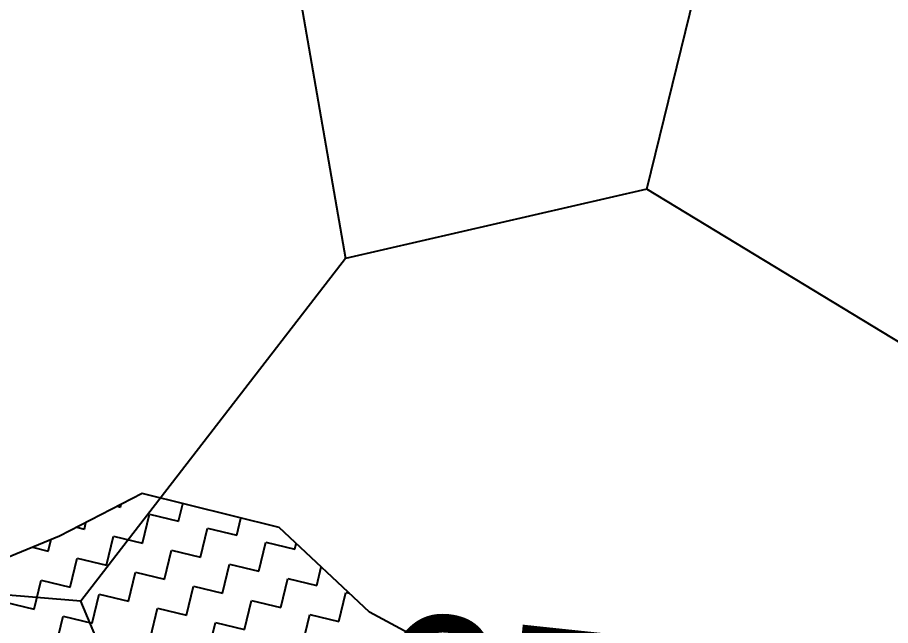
# Model space of a CAD drawing. Header units: metres. Extents: x 280481 to 282563, y 2046849 to 2049468.
# Drawn here: x 281763.6 to 281837.1, y 2048912 to 2048963.2 of the extents above; entities that cross this region are included whole.
import ezdxf
from ezdxf.enums import TextEntityAlignment as Align

# ---------------------------------------------------------------- set-up
doc = ezdxf.new("R2010")
doc.units = ezdxf.units.M
for name, color, linetype in [('POLY_HATCH', 12, 'Continuous'), ('POLY_PARCEL', 6, 'Continuous'), ('TEXT_PARCEL', 7, 'Continuous')]:
    doc.layers.add(name, color=color, linetype=linetype)
doc.styles.add('TEXT_MAP', font='')
doc.styles.get('TEXT_MAP').set_extended_font_data('Kruti Dev 050')

msp = doc.modelspace()

# ---------------------------------------------------------------- linework, layer by layer
at = {"layer": 'POLY_HATCH'}
for p, q in [((281774.08, 2048923.13), (281767.131, 2048919.547)), ((281785.64, 2048920.266), (281774.08, 2048923.13)), ((281793.24, 2048913.158), (281785.64, 2048920.266)), ((281767.131, 2048919.547), (281762.178, 2048917.507)), ((281806.861, 2048905.805), (281793.24, 2048913.158))]:
    msp.add_line(p, q, dxfattribs=at)
at = {"layer": 'POLY_HATCH', "linetype": 'Continuous'}
for p, q in [((281772.008, 2048922.062), (281772.266, 2048921.999)), ((281772.266, 2048921.999), (281772.32, 2048922.223)), ((281777.159, 2048920.813), (281777.514, 2048922.279)), ((281774.12, 2048918.96), (281774.713, 2048921.406)), ((281774.713, 2048921.406), (281777.159, 2048920.813)), ((281782.052, 2048919.627), (281782.401, 2048921.068)), ((281768.59, 2048920.3), (281769.227, 2048920.146)), ((281769.227, 2048920.146), (281769.36, 2048920.697)), ((281779.012, 2048917.774), (281779.605, 2048920.22)), ((281779.605, 2048920.22), (281782.052, 2048919.627)), ((281771.08, 2048917.106), (281771.673, 2048919.553)), ((281771.673, 2048919.553), (281774.12, 2048918.96)), ((281766.187, 2048918.292), (281766.421, 2048919.255)), ((281783.905, 2048916.588), (281784.498, 2048919.034)), ((281784.498, 2048919.034), (281786.945, 2048918.441)), ((281786.945, 2048918.441), (281787.064, 2048918.934)), ((281764.863, 2048918.613), (281766.187, 2048918.292)), ((281775.973, 2048915.92), (281776.566, 2048918.367)), ((281776.566, 2048918.367), (281779.012, 2048917.774)), ((281768.041, 2048915.253), (281768.634, 2048917.699)), ((281768.634, 2048917.699), (281771.08, 2048917.106)), ((281780.866, 2048914.734), (281781.459, 2048917.181)), ((281781.459, 2048917.181), (281783.905, 2048916.588)), ((281772.934, 2048914.067), (281773.527, 2048916.513)), ((281773.527, 2048916.513), (281775.973, 2048915.92)), ((281788.798, 2048915.402), (281789.176, 2048916.959)), ((281765.001, 2048913.399), (281765.594, 2048915.846)), ((281765.594, 2048915.846), (281768.041, 2048915.253)), ((281785.759, 2048913.548), (281786.352, 2048915.995)), ((281786.352, 2048915.995), (281788.798, 2048915.402)), ((281777.827, 2048912.881), (281778.42, 2048915.327)), ((281778.42, 2048915.327), (281780.866, 2048914.734)), ((281769.894, 2048912.213), (281770.487, 2048914.66)), ((281770.487, 2048914.66), (281772.934, 2048914.067)), ((281790.652, 2048912.362), (281791.245, 2048914.809)), ((281791.245, 2048914.809), (281791.555, 2048914.734)), ((281762.555, 2048913.992), (281765.001, 2048913.399)), ((281782.719, 2048911.695), (281783.312, 2048914.141)), ((281783.312, 2048914.141), (281785.759, 2048913.548)), ((281766.855, 2048910.36), (281767.448, 2048912.806)), ((281767.448, 2048912.806), (281769.894, 2048912.213)), ((281774.787, 2048911.027), (281775.38, 2048913.474)), ((281775.38, 2048913.474), (281777.827, 2048912.881)), ((281787.612, 2048910.509), (281788.205, 2048912.955)), ((281788.205, 2048912.955), (281790.652, 2048912.362)), ((281779.68, 2048909.841), (281780.273, 2048912.288)), ((281780.273, 2048912.288), (281782.719, 2048911.695))]:
    msp.add_line(p, q, dxfattribs=at)
at = {"layer": 'POLY_PARCEL'}
for p, q in [((281816.57, 2048948.752), (281847.719, 2049075.318)), ((281777.256, 2049023.24), (281791.207, 2048942.927)), ((281816.57, 2048948.752), (281791.207, 2048942.927)), ((281853.642, 2048926.288), (281816.57, 2048948.752)), ((281791.207, 2048942.927), (281768.926, 2048914.066)), ((281768.926, 2048914.066), (281739.702, 2048916.561)), ((281798.784, 2048844.048), (281768.926, 2048914.066))]:
    msp.add_line(p, q, dxfattribs=at)

# ---------------------------------------------------------------- texts
at = {"layer": 'TEXT_PARCEL', "style": 'TEXT_MAP'}
msp.add_text('67', height=15.1141, rotation=353.97403, dxfattribs=at).set_placement((281803.52, 2048897.174), align=Align.CENTER)

doc.saveas('drawing.dxf')
